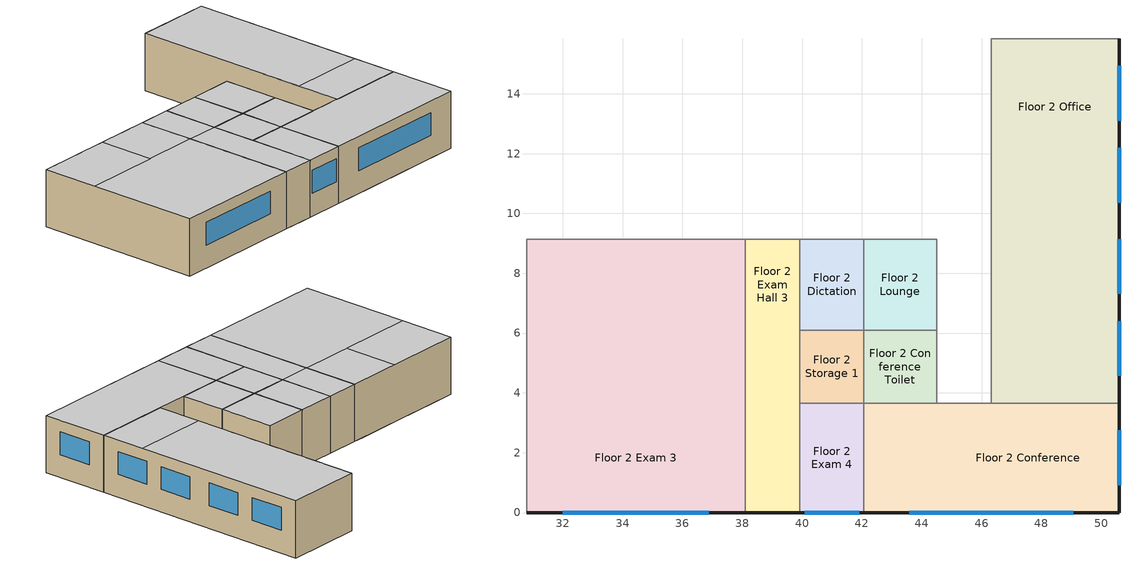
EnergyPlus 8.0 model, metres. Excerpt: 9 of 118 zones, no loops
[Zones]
Floor 2 Conference
 floor to Floor 1 Sterile Hall (int_slab_floor): 42.06,3.66 44.5,3.66 44.5,0 42.06,0 z3.05
 floor to Floor 1 Operating Room 1 (int_slab_floor): 44.5,0 44.5,3.66 50.6,3.66 50.6,0 z3.05
 wall outside (nonres_ext_wall): 42.06,0 50.6,0 50.6,3.66 z3.05:6.1
 wall to Floor 2 Office (int_wall): 50.6,3.66 46.33,3.66 z3.05:6.1
 wall to Floor 2 Exam 4 (int_wall): 42.06,3.66 42.06,0 z3.05:6.1
 wall to Floor 2 Office Hall (int_wall): 46.33,3.66 44.5,3.66 z3.05:6.1
 wall to Floor 2 Conference Toilet (int_wall): 44.5,3.66 42.06,3.66 z3.05:6.1
 window (Window_U_0.52_SHGC_0.40): 50.6,0.91 50.6,2.74 / 43.59,0 49.07,0 z4.27:5.49
 ceiling to Floor 3 Physical Therapy 1 (int_slab_ceiling): 42.06,3.66 42.06,0 50.6,0 50.6,3.66 z6.1
Floor 2 Conference Toilet
 floor to Floor 1 Sterile Hall (int_slab_floor): 44.5,6.1 44.5,3.66 42.06,3.66 42.06,6.1 z3.05
 wall to Floor 2 Storage 1 (int_wall): 42.06,6.1 42.06,3.66 z3.05:6.1
 wall to Floor 2 Lounge (int_wall): 44.5,6.1 42.06,6.1 z3.05:6.1
 wall to Floor 2 Office Hall (int_wall): 44.5,3.66 44.5,6.1 z3.05:6.1
 ceiling to Floor 3 Physical Therapy 1 (int_slab_ceiling): 44.5,3.66 44.5,6.1 42.06,6.1 42.06,3.66 z6.1
Floor 2 Dictation
 floor to Floor 1 Soil Work (int_slab_floor): 42.06,6.1 39.93,6.1 39.93,9.14 42.06,9.14 z3.05
 wall to Floor 2 Lounge (int_wall): 42.06,6.1 42.06,9.14 z3.05:6.1
 wall to Floor 2 Exam Hall 3 (int_wall): 39.93,9.14 39.93,6.1 z3.05:6.1
 wall to Floor 2 Reception Hall (int_wall): 42.06,9.14 39.93,9.14 z3.05:6.1
 wall to Floor 2 Storage 1 (int_wall): 39.93,6.1 42.06,6.1 z3.05:6.1
 ceiling to Floor 3 Physical Therapy 2 (int_slab_ceiling): 39.93,6.1 42.06,6.1 42.06,9.14 39.93,9.14 z6.1
Floor 2 Exam 3
 floor to Floor 1 Recovery Room (int_slab_floor): 30.78,0 30.78,3.66 38.1,3.66 38.1,0 z3.05
 floor to Floor 1 Nurse Hall (int_slab_floor): 30.78,3.66 30.78,6.1 38.1,6.1 38.1,3.66 z3.05
 floor to Floor 1 Soil Work (int_slab_floor): 37.49,6.1 37.49,9.14 38.1,9.14 38.1,6.1 z3.05
 floor to Floor 1 Nurse Toilet (int_slab_floor): 37.49,6.1 35.66,6.1 35.66,8.84 37.49,8.84 z3.05
 floor to Floor 1 PACU (int_slab_floor): 35.66,6.1 32,6.1 32,8.84 35.66,8.84 z3.05
 floor to Floor 1 Dictation (int_slab_floor): 34.75,8.84 32,8.84 32,9.14 34.75,9.14 z3.05
 floor to Floor 1 Clean (int_slab_floor): 32,9.14 32,8.84 30.78,8.84 30.78,9.14 z3.05
 floor to Floor 1 Soil (int_slab_floor): 34.75,9.14 37.49,9.14 37.49,8.84 34.75,8.84 z3.05
 floor to Floor 1 Nurse Station (int_slab_floor): 30.78,6.1 30.78,8.84 32,8.84 32,6.1 z3.05
 wall outside (nonres_ext_wall): 30.78,0 38.1,0 z3.05:6.1
 wall to Floor 2 Reception Hall (int_wall): 38.1,9.14 30.78,9.14 z3.05:6.1
 wall to Floor 2 Exam Hall 2 (int_wall): 30.78,9.14 30.78,0 z3.05:6.1
 wall to Floor 2 Exam Hall 3 (int_wall): 38.1,0 38.1,9.14 z3.05:6.1
 window (Window_U_0.52_SHGC_0.40): 32,0 36.88,0 z4.27:5.49
 ceiling to Floor 3 Treatment (int_slab_ceiling): 30.78,6.1 35.05,6.1 35.05,9.14 30.78,9.14 z6.1
 ceiling to Floor 3 Physical Therapy 1 (int_slab_ceiling): 38.1,0 38.1,6.1 30.78,6.1 30.78,0 z6.1
 ceiling to Floor 3 Physical Therapy 2 (int_slab_ceiling): 38.1,9.14 35.05,9.14 35.05,6.1 38.1,6.1 z6.1
Floor 2 Exam 4
 floor to Floor 1 Anesthesia (int_slab_floor): 42.06,0 39.93,0 39.93,3.66 42.06,3.66 z3.05
 wall outside (nonres_ext_wall): 39.93,0 42.06,0 z3.05:6.1
 wall to Floor 2 Storage 1 (int_wall): 42.06,3.66 39.93,3.66 z3.05:6.1
 wall to Floor 2 Exam Hall 3 (int_wall): 39.93,3.66 39.93,0 z3.05:6.1
 window (Window_U_0.52_SHGC_0.40): 40.08,0 41.91,0 z4.27:5.49
 ceiling to Floor 3 Physical Therapy 1 (int_slab_ceiling): 39.93,0 42.06,0 42.06,3.66 39.93,3.66 z6.1
Floor 2 Exam Hall 3
 floor to Floor 1 Anesthesia (int_slab_floor): 39.32,0 39.32,3.66 39.93,3.66 39.93,0 z3.05
 floor to Floor 1 Recovery Room (int_slab_floor): 38.1,0 38.1,3.66 39.32,3.66 39.32,0 z3.05
 floor to Floor 1 Nurse Hall (int_slab_floor): 38.1,3.66 38.1,6.1 39.93,6.1 39.93,3.66 z3.05
 floor to Floor 1 Soil Work (int_slab_floor): 39.93,9.14 39.93,6.1 38.1,6.1 38.1,9.14 z3.05
 wall outside (nonres_ext_wall): 38.1,0 39.93,0 z3.05:6.1
 wall to Floor 2 Reception Hall (int_wall): 39.93,9.14 38.1,9.14 z3.05:6.1
 wall to Floor 2 Storage 1 (int_wall): 39.93,3.66 39.93,6.1 z3.05:6.1
 ceiling to Floor 3 Physical Therapy 2 (int_slab_ceiling): 38.1,9.14 38.1,6.1 39.93,6.1 39.93,9.14 z6.1
 ceiling to Floor 3 Physical Therapy 1 (int_slab_ceiling): 39.93,6.1 38.1,6.1 38.1,0 39.93,0 z6.1
Floor 2 Lounge
 floor to Floor 1 Sterile Hall (int_slab_floor): 44.5,9.14 44.5,6.1 42.06,6.1 42.06,9.14 z3.05
 wall to Floor 2 Reception Hall (int_wall): 44.5,9.14 42.06,9.14 z3.05:6.1
 wall to Floor 2 Office Hall (int_wall): 44.5,6.1 44.5,9.14 z3.05:6.1
 ceiling to Floor 3 Physical Therapy 2 (int_slab_ceiling): 44.5,6.1 44.5,9.14 42.06,9.14 42.06,6.1 z6.1
Floor 2 Office
 floor to Floor 1 Operating Room 2 (int_slab_floor): 50.6,15.85 50.6,11.28 46.33,11.28 46.33,15.85 z3.05
 floor to Floor 1 Sub-Sterile (int_slab_floor): 50.6,11.28 50.6,7.01 46.33,7.01 46.33,11.28 z3.05
 floor to Floor 1 Operating Room 1 (int_slab_floor): 46.33,3.66 46.33,7.01 50.6,7.01 50.6,3.66 z3.05
 wall outside (nonres_ext_wall): 50.6,3.66 50.6,15.85 z3.05:6.1
 wall to Floor 2 Office Hall (int_wall): 46.33,15.85 46.33,3.66 z3.05:6.1
 wall to Floor 2 Utility (int_wall): 50.6,15.85 46.33,15.85 z3.05:6.1
 window (Window_U_0.52_SHGC_0.40): 50.6,13.11 50.6,14.94 / 50.6,4.57 50.6,6.4 / 50.6,10.36 50.6,12.19 z4.27:5.49; 50.6,7.32 50.6,9.14 z4.25:5.47
 ceiling to Floor 3 Physical Therapy 1 (int_slab_ceiling): 50.6,3.66 50.6,6.1 46.33,6.1 46.33,3.66 z6.1
 ceiling to Floor 3 Work (int_slab_ceiling): 46.33,15.85 46.33,6.1 50.6,6.1 50.6,15.85 z6.1
Floor 2 Storage 1
 floor to Floor 1 Nurse Hall (int_slab_floor): 39.93,6.1 42.06,6.1 42.06,3.66 39.93,3.66 z3.05
 ceiling to Floor 3 Physical Therapy 1 (int_slab_ceiling): 42.06,6.1 39.93,6.1 39.93,3.66 42.06,3.66 z6.1
[Building]
OutPatient HealthCare: North Axis {deg}=0; Terrain=City; Loads Convergence Tolerance Value=0.04; Temperature Convergence Tolerance Value {deltaC}=0.2; Solar Distribution=FullInteriorAndExterior; Maximum Number of Warmup Days=25; Minimum Number of Warmup Days=6
[Site:Location]
Site:Location=Baltimore Blt Washngtn IntL_MD_USA Design_Conditions; Latitude {N+ S-}=39.17; Longitude {W- E+}=-76.68; Time Zone Relative to GMT {GMT+/-}=-5; Elevation {m}=45
[SizingPeriod:DesignDay] Day of Month=21; Dry-Bulb Temperature Range Modifier Type=DefaultMultipliers; Humidity Condition Type=Wetbulb; Barometric Pressure {Pa}=100786; Rain {Yes/No}=No; Snow on ground {Yes/No}=No; Daylight Savings Time Indicator=No
Name | Month | Day Type | Maximum Dry-Bulb Temperature {C} | Daily Dry-Bulb Temperature Range {C} | Wetbulb at Maximum Dry-Bulb {C} | Wind Speed {m/s} design conditions vs. traditional 6.71 m/s (15 mph) | Wind Direction {Degrees; N=0, S=180} | Solar Model Indicator | Clearness {0.0 to 1.1} | Wind Speed {m/s} design conditions vs. traditional 3.35 m/s (7mph) | ASHRAE Clear Sky Optical Depth for Beam Irradiance (taub) | ASHRAE Clear Sky Optical Depth for Diffuse Irradiance (taud)
Baltimore Blt Washngtn IntL Ann Htg 99.6% Condns DB | 1 | WinterDesignDay | -10.6 | 0 | -10.6 | 3.9 | 290 | ASHRAEClearSky | 0
Baltimore Blt Washngtn IntL Ann Clg .4% Condns DB=>MWB | 7 | SummerDesignDay | 34.4 | 10.4 | 23.9 |  | 280 | ASHRAETau |  | 4.6 | 0.552 | 1.769
[Site:GroundTemperature:BuildingSurface]
20.12, 20.07, 20.22, 20.34, 20.54, 21.58, 21.84, 21.91, 21.84, 20.85, 20.53, 20.26
[Site:WaterMainsTemperature]
Calculation Method=CORRELATION; Annual Average Outdoor Air Temperature {C}=12.61; Maximum Difference In Monthly Average Outdoor Air Temperatures {deltaC}=25.23
[Material]
Name | Roughness | Thickness {m} | Conductivity {W/m-K} | Density {kg/m3} | Specific Heat {J/kg-K} | Thermal Absorptance | Solar Absorptance | Visible Absorptance | Absorptance:Thermal | Absorptance:Solar | Absorptance:Visible
Std Wood 6inch | MediumSmooth | 0.15 | 0.12 | 540 | 1210 | 0.9 | 0.7 | 0.7
F07 25mm stucco | Smooth | 0.0254 | 0.72 | 1856 | 840 | 0.9 | 0.7 | 0.7
G01 13mm gypsum board | Smooth | 0.0127 | 0.16 | 800 | 1090 |  |  |  | 0.9 | 0.7 | 0.5
G01 16mm gypsum board | MediumSmooth | 0.0159 | 0.16 | 800 | 1090
100mm Normalweight concrete floor | MediumRough | 0.1016 | 2.31 | 2322 | 832
[Material:NoMass]
CP02 CARPET PAD: VeryRough, 0.21648, 0.9, 0.7, 0.8
Nonres_Exterior_Wall_Insulation: MediumSmooth, 2.368, 0.9, 0.7, 0.7
[Construction]
InteriorFurnishings: Std Wood 6inch
int_wall: G01 13mm gypsum board, G01 13mm gypsum board
int_slab_floor: 100mm Normalweight concrete floor, CP02 CARPET PAD
int_slab_ceiling: CP02 CARPET PAD, 100mm Normalweight concrete floor
nonres_ext_wall: F07 25mm stucco, G01 16mm gypsum board, Nonres_Exterior_Wall_Insulation, G01 16mm gypsum board
Window_U_0.52_SHGC_0.40: REF D CLEAR 6MM, AIR 13MM, CLEAR 6MM
[WindowMaterial:Glazing] Optical Data Type=SpectralAverage; Thickness {m}=0.006; Infrared Transmittance at Normal Incidence=0; Front Side Infrared Hemispherical Emissivity=0.84; Conductivity {W/m-K}=0.9
Name | Solar Transmittance at Normal Incidence | Front Side Solar Reflectance at Normal Incidence | Back Side Solar Reflectance at Normal Incidence | Visible Transmittance at Normal Incidence | Front Side Visible Reflectance at Normal Incidence | Back Side Visible Reflectance at Normal Incidence | Back Side Infrared Hemispherical Emissivity
CLEAR 6MM | 0.775 | 0.071 | 0.071 | 0.881 | 0.08 | 0.08 | 0.84
REF D CLEAR 6MM | 0.429 | 0.308 | 0.379 | 0.334 | 0.453 | 0.505 | 0.82
[WindowMaterial:Gas]
AIR 13MM: Gas Type=Air; Thickness {m}=0.0127
[Zone] Type=1; Multiplier=1; Ceiling Height {m}=-9999; Floor Area {m2}=autocalculate; Part of Total Floor Area=Yes
Name | Volume {m3}
Floor 2 Conference | 95.1446
Floor 2 Conference Toilet | 18.1228
Floor 2 Dictation | 19.8218
Floor 2 Exam 3 | 203.8813
Floor 2 Exam 4 | 23.7862
Floor 2 Exam Hall 3 | 50.9703
Floor 2 Lounge | 22.6535
Floor 2 Office | 158.5743
Floor 2 Storage 1 | 15.8574
[InternalMass] Construction=InteriorFurnishings
Name | Zone | Surface Area {m2}
Floor 2 Conference_InternalMass_1 | Floor 2 Conference | 62.4308
Floor 2 Conference Toilet_InternalMass_1 | Floor 2 Conference Toilet | 11.8916
Floor 2 Dictation_InternalMass_1 | Floor 2 Dictation | 13.0064
Floor 2 Exam 3_InternalMass_1 | Floor 2 Exam 3 | 133.7804
Floor 2 Exam 4_InternalMass_1 | Floor 2 Exam 4 | 15.6077
Floor 2 Exam Hall 3_InternalMass_1 | Floor 2 Exam Hall 3 | 33.4451
Floor 2 Lounge_InternalMass_1 | Floor 2 Lounge | 14.8645
Floor 2 Office_InternalMass_1 | Floor 2 Office | 104.0514
Floor 2 Storage 1_InternalMass_1 | Floor 2 Storage 1 | 10.4051
[People] Number of People Schedule=BLDG_OCC_SCH; Number of People Calculation Method=People/Area; Fraction Radiant=0.3; Sensible Heat Fraction=AUTOCALCULATE; Activity Level Schedule=ACTIVITY_SCH; Enable ASHRAE 55 Comfort Warnings=No; Mean Radiant Temperature Calculation Type=ZoneAveraged; Work Efficiency Schedule=WORK_EFF_SCH; Clothing Insulation Schedule=CLOTHING_SCH; Air Velocity Schedule=AIR_VELO_SCH; Thermal Comfort Model 1 Type=FANGER
Name | Zone or ZoneList | People per Zone Floor Area {person/m2}
Floor 2 Conference People | Floor 2 Conference | 0.538248
Floor 2 Dictation People | Floor 2 Dictation | 0.0538248
Floor 2 Exam 3 People | Floor 2 Exam 3 | 0.215299
Floor 2 Exam 4 People | Floor 2 Exam 4 | 0.215299
Floor 2 Lounge People | Floor 2 Lounge | 0.161474
Floor 2 Office People | Floor 2 Office | 0.0538248
[Lights] Design Level Calculation Method=Watts/Area; Return Air Fraction=0; Fraction Radiant=0.7; Fraction Visible=0.2; Fraction Replaceable=1; Return Air Fraction Calculated from Plenum Temperature=No
Floor 2 Conference_Lights: Zone or ZoneList=Floor 2 Conference; Schedule=BLDG_LIGHT_SCH; Watts per Zone Floor Area {W/m2}=13.2396
Floor 2 Conference Toilet_Lights: Zone or ZoneList=Floor 2 Conference Toilet; Schedule=BLDG_LIGHT_TOILET_SCH; Watts per Zone Floor Area {W/m2}{W/m=10.5486
Floor 2 Dictation_Lights: Zone or ZoneList=Floor 2 Dictation; Schedule=BLDG_LIGHT_OFFICE_SCH; Watts per Zone Floor Area {W/m2}{W/m=11.9479
Floor 2 Exam 3_Lights: Zone or ZoneList=Floor 2 Exam 3; Schedule=BLDG_LIGHT_EXAM_SCH; Watts per Zone Floor Area {W/m2}{W/m2}=17.8681
Floor 2 Exam 4_Lights: Zone or ZoneList=Floor 2 Exam 4; Schedule=BLDG_LIGHT_EXAM_SCH; Watts per Zone Floor Area {W/m2}{W/m2}=17.8681
Floor 2 Exam Hall 3_Lights: Zone or ZoneList=Floor 2 Exam Hall 3; Schedule=BLDG_LIGHT_CORRIDOR_SCH; Watts per Zone Floor Area {W/m2}{W=8.52502
Floor 2 Lounge_Lights: Zone or ZoneList=Floor 2 Lounge; Schedule=BLDG_LIGHT_SCH; Watts per Zone Floor Area {W/m2}{W/m=11.5174
Floor 2 Office_Lights: Zone or ZoneList=Floor 2 Office; Schedule=BLDG_LIGHT_OFFICE_SCH; Watts per Zone Floor Area {W/m2}{W/m=11.9479
Floor 2 Storage 1_Lights: Zone or ZoneList=Floor 2 Storage 1; Schedule=BLDG_LIGHT_STORAGE_SCH; Watts per Zone Floor Area {W/m2}{W/=6.78126
[ElectricEquipment] Schedule=BLDG_EQUIP_SCH; Design Level Calculation Method=EquipmentLevel; Fraction Latent=0; Fraction Radiant=0.5; Fraction Lost=0
Name | Zone or ZoneList | Design Level {W}
Floor 2 Conference_PlugMisc_Equip | Floor 2 Conference | 335.8779
Floor 2 Conference Toilet_PlugMisc_Equip | Floor 2 Conference Toilet | 25.6264
Floor 2 Dictation_PlugMisc_Equip | Floor 2 Dictation | 76.998
Floor 2 Exam 3_PlugMisc_Equip | Floor 2 Exam 3 | 791.9798
Floor 2 Exam 4_PlugMisc_Equip | Floor 2 Exam 4 | 92.3976
Floor 2 Exam Hall 3_PlugMisc_Equip | Floor 2 Exam Hall 3 | 72.0742
Floor 2 Lounge_PlugMisc_Equip | Floor 2 Lounge | 239.9871
Floor 2 Office_PlugMisc_Equip | Floor 2 Office | 615.9843
Floor 2 Storage 1_PlugMisc_Equip | Floor 2 Storage 1 | 5.6188
[Exterior:Lights] Control Option=AstronomicalClock
Name | Schedule | Design Level {W}
Exterior_Lights_a | Exterior_lighting_schedule_a | 139.05
Exterior_Lights_b | Exterior_lighting_schedule_b | 8235.95
[ZoneInfiltration:DesignFlowRate] Schedule=INFIL_SCH; Design Flow Rate Calculation Method=Flow/ExteriorWallArea; Flow per Exterior Surface Area {m3/s-m2}=0.00056896; Constant Term Coefficient=0; Temperature Term Coefficient=0; Velocity Term Coefficient=0.224; Velocity Squared Term Coefficient=0
Name | Zone or ZoneList
Floor 2 Conference_Infiltration | Floor 2 Conference
Floor 2 Exam 3_Infiltration | Floor 2 Exam 3
Floor 2 Exam 4_Infiltration | Floor 2 Exam 4
Floor 2 Office_Infiltration | Floor 2 Office
[Schedule:Compact]
Exterior_lighting_schedule_a: Through:12/31, For:AllDays, Until: 06:00, 0, Until: 24:00, 1
Exterior_lighting_schedule_b: Through:12/31, For:AllDays, Until: 06:00, 0.7, Until: 24:00, 1
ACTIVITY_SCH: Through: 12/31, For: AllDays, Until: 24:00, 120
WORK_EFF_SCH: Through: 12/31, For: AllDays, Until: 24:00, 0
AIR_VELO_SCH: Through: 12/31, For: AllDays, Until: 24:00, 0.2
CLOTHING_SCH: Through: 04/30, For: AllDays, Until: 24:00, 1, Through: 09/30, For: AllDays, Until: 24:00, 0.5, Through: 12/31, For: AllDays, Until: 24:00, 1
INFIL_SCH: Through: 12/31, For: Weekdays, Until: 24:00, 0.25, For: Saturday, Until: 24:00, 0.25, For: SummerDesignDay WinterDesignDay, Until: 24:00, 1, For: Sunday Holidays AllOtherDays, Until: 24:00, 0.25
BLDG_LIGHT_CORRIDOR_SCH: Through: 12/31, For: Weekdays, Until: 4:00, 0.09519, Until: 6:00, 0.28557, Until: 7:00, 0.57114, Until: 18:00, 0.85671, Until: 20:00, 0.57114, Until: 22:00, 0.28557, Until: 24:00, 0.09519, For: SummerDesignDay, Until: 4:00, 0.1, Until: 6:00, 0.3, Until: 7:00, 0.6, Until: 18:00, 0.9, Until: 20:00, 0.6, Until: 22:00, 0.3, Until: 24:00, 0.1, For: WinterDesignDay, Until: 7:00, 0.1, Until: 9:00, 0.3, Until: 15:00, 0.4, Until: 20:00, 0.3, Until: 24:00, 0.1, For: Saturday, Until: 7:00, 0.09519, Until: 9:00, 0.28557, Until: 15:00, 0.38076, Until: 20:00, 0.28557, Until: 24:00, 0.09519, For: Sunday Holidays AllOtherDays, Until: 8:00, 0.047595, Until: 17:00, 0.09519, Until: 24:00, 0.047595
BLDG_LIGHT_EXAM_SCH; BLDG_LIGHT_SCH: Through: 12/31, For: Weekdays, Until: 4:00, 0.1, Until: 6:00, 0.3, Until: 7:00, 0.6, Until: 18:00, 0.9, Until: 20:00, 0.6, Until: 22:00, 0.3, Until: 24:00, 0.1, For: SummerDesignDay, Until: 4:00, 0.1, Until: 6:00, 0.3, Until: 7:00, 0.6, Until: 18:00, 0.9, Until: 20:00, 0.6, Until: 22:00, 0.3, Until: 24:00, 0.1, For: WinterDesignDay, Until: 7:00, 0.1, Until: 9:00, 0.3, Until: 15:00, 0.4, Until: 20:00, 0.3, Until: 24:00, 0.1, For: Saturday, Until: 7:00, 0.1, Until: 9:00, 0.3, Until: 15:00, 0.4, Until: 20:00, 0.3, Until: 24:00, 0.1, For: Sunday Holidays AllOtherDays, Until: 8:00, 0.05, Until: 17:00, 0.1, Until: 24:00, 0.05
BLDG_LIGHT_OFFICE_SCH: Through: 12/31, For: Weekdays, Until: 4:00, 0.08591, Until: 6:00, 0.25773, Until: 7:00, 0.51546, Until: 18:00, 0.77319, Until: 20:00, 0.51546, Until: 22:00, 0.25773, Until: 24:00, 0.08591, For: SummerDesignDay, Until: 4:00, 0.1, Until: 6:00, 0.3, Until: 7:00, 0.6, Until: 18:00, 0.9, Until: 20:00, 0.6, Until: 22:00, 0.3, Until: 24:00, 0.1, For: WinterDesignDay, Until: 7:00, 0.1, Until: 9:00, 0.3, Until: 15:00, 0.4, Until: 20:00, 0.3, Until: 24:00, 0.1, For: Saturday, Until: 7:00, 0.08591, Until: 9:00, 0.25773, Until: 15:00, 0.34364, Until: 20:00, 0.25773, Until: 24:00, 0.08591, For: Sunday Holidays AllOtherDays, Until: 8:00, 0.05, Until: 17:00, 0.08591, Until: 24:00, 0.05
BLDG_LIGHT_STORAGE_SCH: Through: 12/31, For: Weekdays, Until: 4:00, 0.06713, Until: 6:00, 0.20139, Until: 7:00, 0.40278, Until: 18:00, 0.60417, Until: 20:00, 0.40278, Until: 22:00, 0.20139, Until: 24:00, 0.06713, For: SummerDesignDay, Until: 4:00, 0.1, Until: 6:00, 0.3, Until: 7:00, 0.6, Until: 18:00, 0.9, Until: 20:00, 0.6, Until: 22:00, 0.3, Until: 24:00, 0.1, For: WinterDesignDay, Until: 7:00, 0.1, Until: 9:00, 0.3, Until: 15:00, 0.4, Until: 20:00, 0.3, Until: 24:00, 0.1, For: Saturday, Until: 7:00, 0.06713, Until: 9:00, 0.20139, Until: 15:00, 0.26852, Until: 20:00, 0.20139, Until: 24:00, 0.06713, For: Sunday Holidays AllOtherDays, Until: 8:00, 0.033565, Until: 17:00, 0.06713, Until: 24:00, 0.033565
BLDG_LIGHT_TOILET_SCH: Through: 12/31, For: Weekdays, Until: 4:00, 0.066, Until: 6:00, 0.198, Until: 7:00, 0.396, Until: 18:00, 0.594, Until: 20:00, 0.396, Until: 22:00, 0.198, Until: 24:00, 0.066, For: SummerDesignDay, Until: 4:00, 0.1, Until: 6:00, 0.3, Until: 7:00, 0.6, Until: 18:00, 0.9, Until: 20:00, 0.6, Until: 22:00, 0.3, Until: 24:00, 0.1, For: WinterDesignDay, Until: 7:00, 0.1, Until: 9:00, 0.3, Until: 15:00, 0.4, Until: 20:00, 0.3, Until: 24:00, 0.1, For: Saturday, Until: 7:00, 0.066, Until: 9:00, 0.198, Until: 15:00, 0.264, Until: 20:00, 0.198, Until: 24:00, 0.066, For: Sunday Holidays AllOtherDays, Until: 8:00, 0.033, Until: 17:00, 0.066, Until: 24:00, 0.033
BLDG_EQUIP_SCH: Through: 12/31, For: Weekdays, Until: 04:00, 0.297781, Until: 06:00, 0.496302, Until: 18:00, 0.992603, Until: 20:00, 0.496302, Until: 24:00, 0.297781, For: SummerDesignDay, Until: 04:00, 0.3, Until: 06:00, 0.5, Until: 18:00, 1, Until: 20:00, 0.5, Until: 24:00, 0.3, For: WinterDesignDay, Until: 07:00, 0.3, Until: 09:00, 0.5, Until: 15:00, 0.8, Until: 20:00, 0.5, Until: 24:00, 0.3, For: Saturday, Until: 07:00, 0.297781, Until: 09:00, 0.496302, Until: 15:00, 0.794083, Until: 20:00, 0.496302, Until: 24:00, 0.297781, For: Sunday Holidays AllOtherDays, Until: 08:00, 0.297781, Until: 17:00, 0.496302, Until: 24:00, 0.297781
BLDG_OCC_SCH: Through: 12/31, For: Weekdays, Until: 04:00, 0.05, Until: 06:00, 0.2, Until: 07:00, 0.5, Until: 18:00, 0.9, Until: 20:00, 0.5, Until: 22:00, 0.2, Until: 24:00, 0.05, For: SummerDesignDay, Until: 04:00, 0.05, Until: 06:00, 0.2, Until: 07:00, 0.5, Until: 18:00, 0.9, Until: 20:00, 0.5, Until: 22:00, 0.2, Until: 24:00, 0.05, For: WinterDesignDay, Until: 07:00, 0.05, Until: 09:00, 0.2, Until: 15:00, 0.3, Until: 20:00, 0.2, Until: 24:00, 0.05, For: Saturday, Until: 07:00, 0.05, Until: 09:00, 0.2, Until: 15:00, 0.3, Until: 20:00, 0.2, Until: 24:00, 0.05, For: Sunday Holidays AllOtherDays, Until: 08:00, 0, Until: 17:00, 0.05, Until: 24:00, 0
